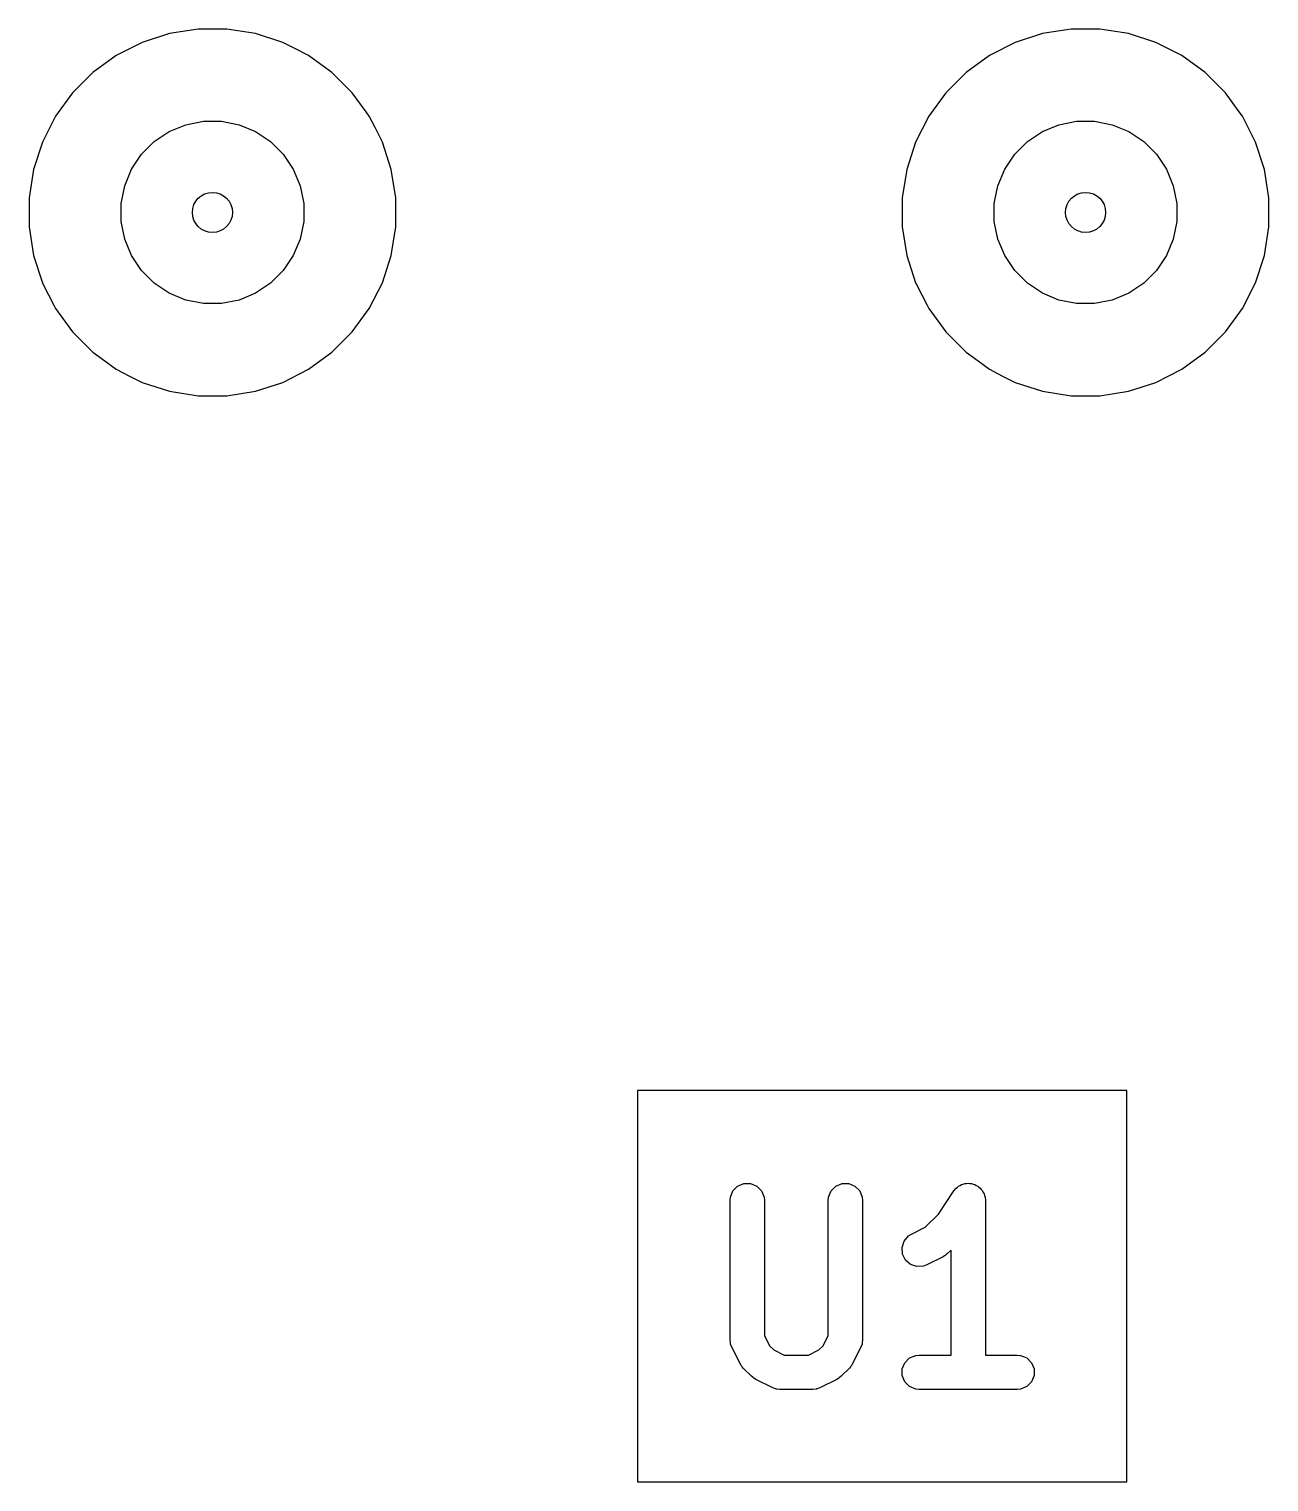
# Model space of a CAD drawing. Extents: x 20 to 124, y -124 to -20.
# Drawn here: x 63.59 to 74.41, y -69.33 to -56.65 of the extents above; entities that cross this region are included whole.
import ezdxf

# ---------------------------------------------------------------- set-up
doc = ezdxf.new("R2010")
doc.units = 0
doc.layers.add('BLACK', color=7, linetype='CONTINUOUS')
doc.layers.add('WHITE', color=7, linetype='CONTINUOUS')

msp = doc.modelspace()

# ---------------------------------------------------------------- linework, layer by layer
at = {"layer": 'BLACK', "linetype": 'CONTINUOUS'}
for p, q in [((64.968076, -56.664699), (64.815214, -56.68891)), ((65.064038, -56.6495), (64.968076, -56.664699)), ((65.315962, -56.6495), (65.064038, -56.6495)), ((65.41193, -56.6647), (65.315962, -56.6495)), ((65.564785, -56.68891), (65.41193, -56.6647)), ((72.588076, -56.664699), (72.435214, -56.68891)), ((72.684038, -56.6495), (72.588076, -56.664699)), ((72.935962, -56.6495), (72.684038, -56.6495)), ((73.03193, -56.6647), (72.935962, -56.6495)), ((73.184785, -56.68891), (73.03193, -56.6647)), ((64.575616, -56.76676), (64.351151, -56.881132)), ((64.815214, -56.68891), (64.575616, -56.76676)), ((65.804383, -56.76676), (65.564785, -56.68891)), ((65.913418, -56.822317), (65.804383, -56.76676)), ((72.195616, -56.76676), (71.971151, -56.881132)), ((72.435214, -56.68891), (72.195616, -56.76676)), ((73.424383, -56.76676), (73.184785, -56.68891)), ((73.533418, -56.822317), (73.424383, -56.76676)), ((64.351151, -56.881132), (64.14735, -57.029201)), ((66.028845, -56.88113), (65.913418, -56.822317)), ((66.028847, -56.881131), (66.028845, -56.88113)), ((66.028848, -56.881132), (66.028847, -56.881131)), ((66.232649, -57.029201), (66.028848, -56.881132)), ((71.971151, -56.881132), (71.76735, -57.029201)), ((73.648845, -56.88113), (73.533418, -56.822317)), ((73.648847, -56.881131), (73.648845, -56.88113)), ((73.648848, -56.881132), (73.648847, -56.881131)), ((73.852649, -57.029201), (73.648848, -56.881132)), ((64.147345, -57.029205), (63.969205, -57.207345)), ((64.14735, -57.029201), (64.147345, -57.029205)), ((66.232654, -57.029205), (66.232649, -57.029201)), ((66.410794, -57.207345), (66.232654, -57.029205)), ((71.767345, -57.029205), (71.589205, -57.207345)), ((71.76735, -57.029201), (71.767345, -57.029205)), ((73.852654, -57.029205), (73.852649, -57.029201)), ((74.030794, -57.207345), (73.852654, -57.029205)), ((63.969201, -57.20735), (63.821132, -57.411151)), ((63.969205, -57.207345), (63.969201, -57.20735)), ((66.410798, -57.20735), (66.410794, -57.207345)), ((66.530934, -57.372704), (66.410798, -57.20735)), ((71.589201, -57.20735), (71.441132, -57.411151)), ((71.589205, -57.207345), (71.589201, -57.20735)), ((74.030798, -57.20735), (74.030794, -57.207345)), ((74.150934, -57.372704), (74.030798, -57.20735)), ((63.821132, -57.411151), (63.70676, -57.635616)), ((66.55887, -57.411155), (66.530934, -57.372704)), ((66.608693, -57.508939), (66.55887, -57.411155)), ((71.441132, -57.411151), (71.32676, -57.635616)), ((74.17887, -57.411155), (74.150934, -57.372704)), ((74.228693, -57.508939), (74.17887, -57.411155)), ((64.682485, -57.631592), (64.812883, -57.544463)), ((64.812883, -57.544463), (64.957772, -57.484448)), ((64.957772, -57.484448), (65.111586, -57.453852)), ((65.111586, -57.453852), (65.268414, -57.453852)), ((65.268414, -57.453852), (65.422228, -57.484448)), ((65.422228, -57.484448), (65.567117, -57.544463)), ((65.567117, -57.544463), (65.697515, -57.631592)), ((66.673239, -57.635616), (66.608693, -57.508939)), ((72.302485, -57.631592), (72.432883, -57.544463)), ((72.432883, -57.544463), (72.577772, -57.484448)), ((72.577772, -57.484448), (72.731586, -57.453852)), ((72.731586, -57.453852), (72.888414, -57.453852)), ((72.888414, -57.453852), (73.042228, -57.484448)), ((73.042228, -57.484448), (73.187117, -57.544463)), ((73.187117, -57.544463), (73.317515, -57.631592)), ((74.293239, -57.635616), (74.228693, -57.508939)), ((63.70676, -57.635616), (63.62891, -57.875214)), ((64.571592, -57.742485), (64.682485, -57.631592)), ((65.697515, -57.631592), (65.808408, -57.742485)), ((66.673239, -57.635618), (66.673239, -57.635616)), ((66.673241, -57.635621), (66.673239, -57.635618)), ((66.75109, -57.875215), (66.673241, -57.635621)), ((71.32676, -57.635616), (71.24891, -57.875214)), ((72.191592, -57.742485), (72.302485, -57.631592)), ((73.317515, -57.631592), (73.428408, -57.742485)), ((74.293239, -57.635618), (74.293239, -57.635616)), ((74.293241, -57.635621), (74.293239, -57.635618)), ((74.37109, -57.875215), (74.293241, -57.635621)), ((64.484463, -57.872883), (64.571592, -57.742485)), ((65.808408, -57.742485), (65.895537, -57.872883)), ((72.104463, -57.872883), (72.191592, -57.742485)), ((73.428408, -57.742485), (73.515537, -57.872883)), ((63.62891, -57.875214), (63.5895, -58.124038)), ((64.424448, -58.017772), (64.484463, -57.872883)), ((65.895537, -57.872883), (65.955552, -58.017772)), ((66.7905, -58.124038), (66.75109, -57.875215)), ((71.24891, -57.875214), (71.2095, -58.124038)), ((72.044448, -58.017772), (72.104463, -57.872883)), ((73.515537, -57.872883), (73.575552, -58.017772)), ((74.4105, -58.124038), (74.37109, -57.875215)), ((64.393852, -58.171586), (64.424448, -58.017772)), ((65.955552, -58.017772), (65.986148, -58.171586)), ((72.013852, -58.171586), (72.044448, -58.017772)), ((73.575552, -58.017772), (73.606148, -58.171586)), ((63.5895, -58.124038), (63.5895, -58.375961)), ((64.393852, -58.328414), (64.393852, -58.171586)), ((65.986148, -58.171586), (65.986148, -58.328414)), ((66.7905, -58.375962), (66.7905, -58.124038)), ((71.2095, -58.124038), (71.2095, -58.375961)), ((72.013852, -58.328414), (72.013852, -58.171586)), ((73.606148, -58.171586), (73.606148, -58.328414)), ((74.4105, -58.375962), (74.4105, -58.124038)), ((64.424448, -58.482228), (64.393852, -58.328414)), ((65.986148, -58.328414), (65.955552, -58.482228)), ((72.044448, -58.482228), (72.013852, -58.328414)), ((73.606148, -58.328414), (73.575552, -58.482228)), ((63.5895, -58.375961), (63.62891, -58.624785)), ((66.75109, -58.624785), (66.7905, -58.375962)), ((71.2095, -58.375961), (71.24891, -58.624785)), ((74.37109, -58.624785), (74.4105, -58.375962)), ((64.484463, -58.627117), (64.424448, -58.482228)), ((65.955552, -58.482228), (65.895537, -58.627117)), ((72.104463, -58.627117), (72.044448, -58.482228)), ((73.575552, -58.482228), (73.515537, -58.627117)), ((63.62891, -58.624785), (63.70676, -58.864383)), ((64.571592, -58.757515), (64.484463, -58.627117)), ((65.895537, -58.627117), (65.808408, -58.757515)), ((66.673241, -58.864379), (66.75109, -58.624785)), ((71.24891, -58.624785), (71.32676, -58.864383)), ((72.191592, -58.757515), (72.104463, -58.627117)), ((73.515537, -58.627117), (73.428408, -58.757515)), ((74.293241, -58.864379), (74.37109, -58.624785)), ((64.682485, -58.868408), (64.571592, -58.757515)), ((65.808408, -58.757515), (65.697515, -58.868408)), ((72.302485, -58.868408), (72.191592, -58.757515)), ((73.428408, -58.757515), (73.317515, -58.868408)), ((63.70676, -58.864383), (63.713899, -58.878393)), ((63.713899, -58.878393), (63.806832, -59.060784)), ((64.812883, -58.955537), (64.682485, -58.868408)), ((64.957772, -59.015552), (64.812883, -58.955537)), ((65.567117, -58.955537), (65.422228, -59.015552)), ((65.697515, -58.868408), (65.567117, -58.955537)), ((66.55887, -59.088845), (66.673241, -58.864379)), ((71.32676, -58.864383), (71.333899, -58.878393)), ((71.333899, -58.878393), (71.426832, -59.060784)), ((72.432883, -58.955537), (72.302485, -58.868408)), ((72.577772, -59.015552), (72.432883, -58.955537)), ((73.187117, -58.955537), (73.042228, -59.015552)), ((73.317515, -58.868408), (73.187117, -58.955537)), ((74.17887, -59.088845), (74.293241, -58.864379)), ((63.806832, -59.060784), (63.821132, -59.088848)), ((63.821132, -59.088848), (63.969201, -59.292649)), ((65.111586, -59.046148), (64.957772, -59.015552)), ((65.268414, -59.046148), (65.111586, -59.046148)), ((65.422228, -59.015552), (65.268414, -59.046148)), ((66.410793, -59.292656), (66.55887, -59.088845)), ((71.426832, -59.060784), (71.441132, -59.088848)), ((71.441132, -59.088848), (71.589201, -59.292649)), ((72.731586, -59.046148), (72.577772, -59.015552)), ((72.888414, -59.046148), (72.731586, -59.046148)), ((73.042228, -59.015552), (72.888414, -59.046148)), ((74.030793, -59.292656), (74.17887, -59.088845)), ((63.969201, -59.292649), (63.969205, -59.292654)), ((63.969205, -59.292654), (64.147345, -59.470794)), ((66.232656, -59.470793), (66.410793, -59.292656)), ((71.589201, -59.292649), (71.589205, -59.292654)), ((71.589205, -59.292654), (71.767345, -59.470794)), ((73.852656, -59.470793), (74.030793, -59.292656)), ((64.147345, -59.470794), (64.14735, -59.470798)), ((64.14735, -59.470798), (64.251422, -59.54641)), ((66.028845, -59.61887), (66.232656, -59.470793)), ((71.767345, -59.470794), (71.76735, -59.470798)), ((71.76735, -59.470798), (71.871422, -59.54641)), ((73.648845, -59.61887), (73.852656, -59.470793)), ((64.251422, -59.54641), (64.351155, -59.61887)), ((71.871422, -59.54641), (71.971155, -59.61887)), ((64.351155, -59.61887), (64.466586, -59.677685)), ((64.466586, -59.677685), (64.575616, -59.733239)), ((65.804379, -59.733241), (66.028845, -59.61887)), ((71.971155, -59.61887), (72.086586, -59.677685)), ((72.086586, -59.677685), (72.195616, -59.733239)), ((73.424379, -59.733241), (73.648845, -59.61887)), ((64.575616, -59.733239), (64.575618, -59.733239)), ((64.575618, -59.733239), (64.575621, -59.733241)), ((64.575621, -59.733241), (64.815215, -59.81109)), ((64.815215, -59.81109), (65.064038, -59.8505)), ((65.064038, -59.8505), (65.064039, -59.8505)), ((65.064039, -59.8505), (65.315961, -59.8505)), ((65.315961, -59.8505), (65.315962, -59.8505)), ((65.315962, -59.8505), (65.564785, -59.81109)), ((65.564785, -59.81109), (65.804379, -59.733241)), ((72.195616, -59.733239), (72.195618, -59.733239)), ((72.195618, -59.733239), (72.195621, -59.733241)), ((72.195621, -59.733241), (72.435215, -59.81109)), ((72.435215, -59.81109), (72.684038, -59.8505)), ((72.684038, -59.8505), (72.684039, -59.8505)), ((72.684039, -59.8505), (72.935961, -59.8505)), ((72.935961, -59.8505), (72.935962, -59.8505)), ((72.935962, -59.8505), (73.184785, -59.81109)), ((73.184785, -59.81109), (73.424379, -59.733241)), ((73.169786, -65.914984), (68.899917, -65.914984)), ((68.899917, -65.914984), (68.899917, -69.330553)), ((73.169786, -69.330553), (73.169786, -65.914984)), ((69.710024, -66.844064), (69.732422, -66.789992)), ((69.732422, -66.789992), (69.773806, -66.748608)), ((69.773806, -66.748608), (69.827878, -66.72621)), ((69.827878, -66.72621), (69.886406, -66.72621)), ((69.886406, -66.72621), (69.940478, -66.748608)), ((69.940478, -66.748608), (69.981862, -66.789992)), ((69.981862, -66.789992), (70.00426, -66.844064)), ((70.567167, -66.844064), (70.589565, -66.789992)), ((70.589565, -66.789992), (70.630949, -66.748608)), ((70.630949, -66.748608), (70.685021, -66.72621)), ((70.685021, -66.72621), (70.743549, -66.72621)), ((70.743549, -66.72621), (70.797621, -66.748608)), ((70.797621, -66.748608), (70.839005, -66.789992)), ((70.839005, -66.789992), (70.861403, -66.844064)), ((71.526287, -66.992051), (71.660907, -66.790123)), ((71.660907, -66.790123), (71.660973, -66.790042)), ((71.660973, -66.790042), (71.660994, -66.789992)), ((71.660994, -66.789992), (71.661105, -66.78988)), ((71.661105, -66.78988), (71.679537, -66.767372)), ((71.679537, -66.767372), (71.691879, -66.759106)), ((71.691879, -66.759106), (71.702378, -66.748608)), ((71.702378, -66.748608), (71.715954, -66.742984)), ((71.715954, -66.742984), (71.728167, -66.734806)), ((71.728167, -66.734806), (71.742728, -66.731893)), ((71.742728, -66.731893), (71.75645, -66.72621)), ((71.75645, -66.72621), (71.771147, -66.72621)), ((71.771147, -66.72621), (71.785557, -66.723328)), ((71.785557, -66.723328), (71.800127, -66.72621)), ((71.800127, -66.72621), (71.814978, -66.72621)), ((71.814978, -66.72621), (71.828552, -66.731832)), ((71.828552, -66.731832), (71.842971, -66.734685)), ((71.842971, -66.734685), (71.855331, -66.742925)), ((71.855331, -66.742925), (71.86905, -66.748608)), ((71.86905, -66.748608), (71.879439, -66.758997)), ((71.879439, -66.758997), (71.89167, -66.767151)), ((71.89167, -66.767151), (71.899935, -66.779493)), ((71.899935, -66.779493), (71.910434, -66.789992)), ((71.910434, -66.789992), (71.916057, -66.803568)), ((71.916057, -66.803568), (71.924236, -66.815781)), ((71.924236, -66.815781), (71.927148, -66.830343)), ((69.707142, -66.873328), (69.710024, -66.844064)), ((69.707142, -68.087614), (69.707142, -66.873328)), ((70.00426, -66.844064), (70.007142, -66.873328)), ((70.007142, -66.873328), (70.007142, -68.052203)), ((70.564285, -66.873328), (70.567167, -66.844064)), ((70.564285, -68.052204), (70.564285, -66.873328)), ((70.861403, -66.844064), (70.864285, -66.873328)), ((70.864285, -66.873328), (70.864285, -68.087614)), ((71.927148, -66.830343), (71.932832, -66.844064)), ((71.932832, -66.844064), (71.935683, -66.873016)), ((71.935683, -66.873016), (71.935714, -66.87317)), ((71.935714, -66.87317), (71.935703, -66.873222)), ((71.935703, -66.873222), (71.935714, -66.873328)), ((71.935714, -66.873328), (71.935714, -68.223328)), ((71.411146, -67.107192), (71.526287, -66.992051)), ((71.226828, -67.227616), (71.265175, -67.183401)), ((71.265175, -67.183401), (71.290061, -67.167736)), ((71.290061, -67.167736), (71.411146, -67.107192)), ((71.208321, -67.283139), (71.226828, -67.227616)), ((71.21247, -67.341519), (71.208321, -67.283139)), ((71.635714, -67.306889), (71.606066, -67.336537)), ((71.635714, -68.223328), (71.635714, -67.306889)), ((71.238644, -67.393868), (71.21247, -67.341519)), ((71.282859, -67.432215), (71.238644, -67.393868)), ((71.338382, -67.450722), (71.282859, -67.432215)), ((71.396762, -67.446573), (71.338382, -67.450722)), ((71.424225, -67.436064), (71.396762, -67.446573)), ((71.567082, -67.364635), (71.424225, -67.436064)), ((71.579675, -67.356707), (71.567082, -67.364635)), ((71.583335, -67.355192), (71.579675, -67.356707)), ((71.587454, -67.35181), (71.583335, -67.355192)), ((71.591968, -67.34897), (71.587454, -67.35181)), ((71.594564, -67.345976), (71.591968, -67.34897)), ((71.606066, -67.336537), (71.594564, -67.345976)), ((69.710024, -68.116878), (69.707142, -68.087614)), ((70.007142, -68.052203), (70.051849, -68.141617)), ((70.519578, -68.141617), (70.564285, -68.052204)), ((70.864285, -68.087614), (70.861403, -68.116878)), ((69.712087, -68.121858), (69.710024, -68.116878)), ((69.712469, -68.127233), (69.712087, -68.121858)), ((69.722978, -68.154696), (69.712469, -68.127233)), ((69.794407, -68.297553), (69.722978, -68.154696)), ((70.051849, -68.141617), (70.088853, -68.178621)), ((70.088853, -68.178621), (70.178267, -68.223328)), ((70.178267, -68.223328), (70.393161, -68.223328)), ((70.393161, -68.223328), (70.482573, -68.178622)), ((70.482573, -68.178622), (70.519578, -68.141617)), ((70.848449, -68.154695), (70.777021, -68.297553)), ((70.858959, -68.127232), (70.848449, -68.154695)), ((70.85934, -68.121856), (70.858959, -68.127232)), ((70.861403, -68.116878), (70.85934, -68.121856)), ((71.327879, -68.22621), (71.357143, -68.223328)), ((71.357143, -68.223328), (71.635714, -68.223328)), ((71.935714, -68.223328), (72.214286, -68.223328)), ((72.214286, -68.223328), (72.24355, -68.22621)), ((69.802334, -68.310146), (69.794407, -68.297553)), ((69.80385, -68.313806), (69.802334, -68.310146)), ((69.807231, -68.317925), (69.80385, -68.313806)), ((69.810072, -68.322439), (69.807231, -68.317925)), ((69.813065, -68.325035), (69.810072, -68.322439)), ((69.822505, -68.336537), (69.813065, -68.325035)), ((69.893934, -68.407966), (69.822505, -68.336537)), ((70.748923, -68.336537), (70.677494, -68.407966)), ((70.758364, -68.325032), (70.748923, -68.336537)), ((70.761356, -68.322438), (70.758364, -68.325032)), ((70.764194, -68.317928), (70.761356, -68.322438)), ((70.767578, -68.313806), (70.764194, -68.317928)), ((70.769094, -68.310144), (70.767578, -68.313806)), ((70.777021, -68.297553), (70.769094, -68.310144)), ((71.210025, -68.344064), (71.232423, -68.289992)), ((71.210025, -68.402592), (71.210025, -68.344064)), ((71.232423, -68.289992), (71.273807, -68.248608)), ((71.273807, -68.248608), (71.327879, -68.22621)), ((72.24355, -68.22621), (72.297622, -68.248608)), ((72.297622, -68.248608), (72.339006, -68.289992)), ((72.339006, -68.289992), (72.361404, -68.344064)), ((72.361404, -68.344064), (72.361404, -68.402592)), ((69.905438, -68.417407), (69.893934, -68.407966)), ((69.908033, -68.420399), (69.905438, -68.417407)), ((69.912542, -68.423237), (69.908033, -68.420399)), ((69.916665, -68.426621), (69.912542, -68.423237)), ((69.920326, -68.428137), (69.916665, -68.426621)), ((69.932918, -68.436064), (69.920326, -68.428137)), ((70.075776, -68.507492), (69.932918, -68.436064)), ((70.63851, -68.436064), (70.495653, -68.507492)), ((70.651103, -68.428136), (70.63851, -68.436064)), ((70.654763, -68.426621), (70.651103, -68.428136)), ((70.658882, -68.423239), (70.654763, -68.426621)), ((70.663396, -68.420399), (70.658882, -68.423239)), ((70.665992, -68.417405), (70.663396, -68.420399)), ((70.677494, -68.407966), (70.665992, -68.417405)), ((71.232423, -68.456664), (71.210025, -68.402592)), ((71.273807, -68.498048), (71.232423, -68.456664)), ((72.339006, -68.456664), (72.297622, -68.498048)), ((72.361404, -68.402592), (72.339006, -68.456664)), ((70.103239, -68.518002), (70.075776, -68.507492)), ((70.108614, -68.518383), (70.103239, -68.518002)), ((70.113593, -68.520446), (70.108614, -68.518383)), ((70.142857, -68.523328), (70.113593, -68.520446)), ((70.428571, -68.523328), (70.142857, -68.523328)), ((70.457835, -68.520446), (70.428571, -68.523328)), ((70.462813, -68.518383), (70.457835, -68.520446)), ((70.468189, -68.518002), (70.462813, -68.518383)), ((70.495653, -68.507492), (70.468189, -68.518002)), ((71.327879, -68.520446), (71.273807, -68.498048)), ((71.357143, -68.523328), (71.327879, -68.520446)), ((72.214286, -68.523328), (71.357143, -68.523328)), ((72.24355, -68.520446), (72.214286, -68.523328)), ((72.297622, -68.498048), (72.24355, -68.520446)), ((68.899917, -69.330553), (73.169786, -69.330553))]:
    msp.add_line(p, q, dxfattribs=at)
at = {"layer": 'BLACK'}
for centre in [(65.19, -58.25), (72.81, -58.25)]:
    msp.add_circle(centre, 0.175, dxfattribs=at)
at = {"layer": 'WHITE'}
for centre in [(65.19, -58.25), (72.81, -58.25)]:
    msp.add_circle(centre, 0.175, dxfattribs=at)

doc.saveas('drawing.dxf')
